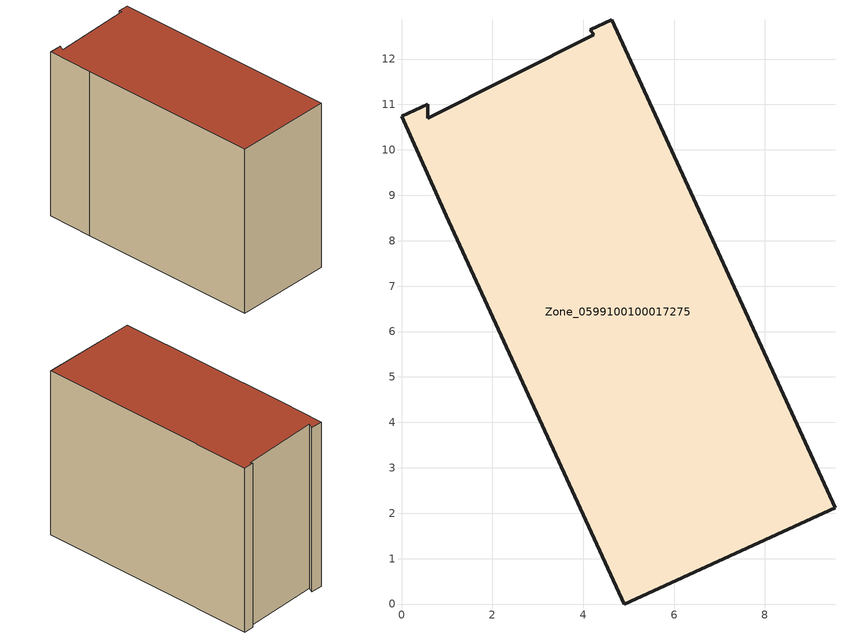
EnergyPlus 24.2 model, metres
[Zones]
Zone_0599100100017275
 floor ground (C_G): 4.91,0 0.98,8.55 0,10.74 0.58,11.01 0.57,10.7 4.23,12.53 4.15,12.64 4.63,12.86 9.54,2.12 z0
 wall outside (C_F): 0.98,8.55 4.91,0 9.54,2.12 4.63,12.86 4.15,12.64 4.23,12.53 0.57,10.7 0.58,11.01 0,10.74 0.98,8.55 z0:8.79
 roof outside (C_R): 0.58,11.01 0,10.74 0.98,8.55 4.91,0 9.54,2.12 4.63,12.86 4.15,12.64 4.23,12.53 0.57,10.7 z8.79
[BUILDING]
Pand.0599100100017275: North Axis=0; Terrain=City; Loads Convergence Tolerance Value=0.04; Temperature Convergence Tolerance Value=0.4; Solar Distribution=FullExterior; Maximum Number of Warmup Days=25; Minimum Number of Warmup Days=1
[Site:Location]
Rotterdam.The.Hague.AP_ZH_NLD Design_Conditions: Latitude=51.96; Longitude=4.45; Time Zone=1; Elevation=-4.5
[SITE:GROUNDTEMPERATURE:BUILDINGSURFACE]
18, 18, 18, 18, 18, 18, 18, 18, 18, 18, 18, 18
[MATERIAL] Thermal Absorptance=0.9; Solar Absorptance=0.7; Visible Absorptance=0.7
Name | Roughness | Thickness | Conductivity | Density | Specific Heat
G.TI.2015-2018 | MediumSmooth | 0.15 | 0.0428571 | 540 | 1210
F.TI.2015-2018 | Rough | 0.3 | 0.0666667 | 1920 | 840
R.TI.2015-2018 | MediumRough | 0.2 | 0.0333333 | 1500 | 1000
[CONSTRUCTION]
C_G: G.TI.2015-2018
C_F: F.TI.2015-2018
C_R: R.TI.2015-2018
[ZONE]
Zone_0599100100017275: Type=1; Multiplier=1; Ceiling Height=Autocalculate; Volume=Autocalculate; Floor Area=autocalculate; Part of Total Floor Area=Yes
[ZONEINFILTRATION:DESIGNFLOWRATE]
Infil_Zone_0599100100017275: Zone or ZoneList or Space or SpaceList=Zone_0599100100017275; Schedule=AlwaysOn; Design Flow Rate Calculation Method=Flow/Area; Flow Rate per Floor Area=0.0015; Constant Term Coefficient=1; Temperature Term Coefficient=0; Velocity Term Coefficient=0; Velocity Squared Term Coefficient=0
[HVACTEMPLATE:ZONE:IDEALLOADSAIRSYSTEM]
Zone_0599100100017275: Maximum Heating Supply Air Temperature=50; Minimum Cooling Supply Air Temperature=13; Maximum Heating Supply Air Humidity Ratio=0.0156; Minimum Cooling Supply Air Humidity Ratio=0.0077; Heating Limit=NoLimit; Cooling Limit=NoLimit; Dehumidification Control Type=ConstantSensibleHeatRatio; Cooling Sensible Heat Ratio=0.7; Dehumidification Setpoint=60; Humidification Control Type=None; Humidification Setpoint=30; Outdoor Air Method=None; Outdoor Air Flow Rate per Person=0.00944; Outdoor Air Flow Rate per Zone Floor Area=0; Outdoor Air Flow Rate per Zone=0; Demand Controlled Ventilation Type=None; Outdoor Air Economizer Type=NoEconomizer; Heat Recovery Type=None; Sensible Heat Recovery Effectiveness=0.7; Latent Heat Recovery Effectiveness=0.65
[ZONECONTROL:THERMOSTAT]
ThermostatControl_Zone_0599100100017275: Zone or ZoneList=Zone_0599100100017275; Control Type Schedule=DualSetpointControlType; Control 1=Thermostat_Zone_0599100100017275; Temperature Difference Between Cutout And Setpoint=0
[THERMOSTATSETPOINT:DUALSETPOINT]
Thermostat_Zone_0599100100017275: Heating Setpoint Temperature Schedule=HeatingSetpoint_Zone_0599100100017275; Cooling Setpoint Temperature Schedule=CoolingSetpoint_Zone_0599100100017275
[SCHEDULE:COMPACT]
HeatingSetpoint_Zone_0599100100017275: Through: 12/31, For: AllDays, Until: 24:00, 21
CoolingSetpoint_Zone_0599100100017275: Through: 12/31, For: AllDays, Until: 24:00, 24
DualSetpointControlType: Through: 12/31, For: AllDays, Until: 24:00, 4
AlwaysOn: Through: 12/31, For: AllDays, Until: 24:00, 1
